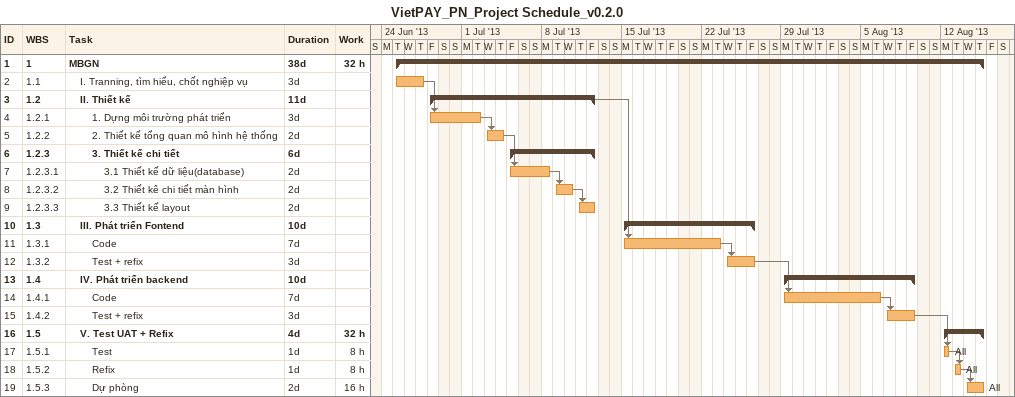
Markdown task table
VietPAY_PN_Project Schedule_v0.2.0

| ID | WBS | Task | Duration | Start | Finish | Predecessors | Resources | Work (h) |
|---|---|---|---|---|---|---|---|---|
| 1 | 1 | **MBGN** | 38d | 2013-06-25 | 2013-08-15 |  |  | 32 |
| 2 | 1.1 | I. Tranning, tìm hiểu, chốt nghiệp vụ | 3d | 2013-06-25 | 2013-06-27 |  |  |  |
| 3 | 1.2 | **II. Thiết kế** | 11d | 2013-06-28 | 2013-07-12 |  |  |  |
| 4 | 1.2.1 | 1. Dựng môi trường phát triển | 3d | 2013-06-28 | 2013-07-02 | 2 |  |  |
| 5 | 1.2.2 | 2. Thiết kế tổng quan mô hình hệ thống | 2d | 2013-07-03 | 2013-07-04 | 4 |  |  |
| 6 | 1.2.3 | **3. Thiết kế chi tiết** | 6d | 2013-07-05 | 2013-07-12 |  |  |  |
| 7 | 1.2.3.1 | 3.1 Thiết kế dữ liệu(database) | 2d | 2013-07-05 | 2013-07-08 | 5 |  |  |
| 8 | 1.2.3.2 | 3.2 Thiết kê chi tiết màn hình | 2d | 2013-07-09 | 2013-07-10 | 7 |  |  |
| 9 | 1.2.3.3 | 3.3 Thiết kế layout | 2d | 2013-07-11 | 2013-07-12 | 8 |  |  |
| 10 | 1.3 | **III. Phát triển Fontend** | 10d | 2013-07-15 | 2013-07-26 |  |  |  |
| 11 | 1.3.1 | Code | 7d | 2013-07-15 | 2013-07-23 | 3 |  |  |
| 12 | 1.3.2 | Test + refix | 3d | 2013-07-24 | 2013-07-26 | 11 |  |  |
| 13 | 1.4 | **IV. Phát triển backend** | 10d | 2013-07-29 | 2013-08-09 |  |  |  |
| 14 | 1.4.1 | Code | 7d | 2013-07-29 | 2013-08-06 | 12 |  |  |
| 15 | 1.4.2 | Test + refix | 3d | 2013-08-07 | 2013-08-09 | 14 |  |  |
| 16 | 1.5 | **V. Test UAT + Refix** | 4d | 2013-08-12 | 2013-08-15 |  |  | 32 |
| 17 | 1.5.1 | Test | 1d | 2013-08-12 | 2013-08-12 | 15 | All | 8 |
| 18 | 1.5.2 | Refix | 1d | 2013-08-13 | 2013-08-13 | 17 | All | 8 |
| 19 | 1.5.3 | Dự phòng | 2d | 2013-08-14 | 2013-08-15 | 18 | All | 16 |
